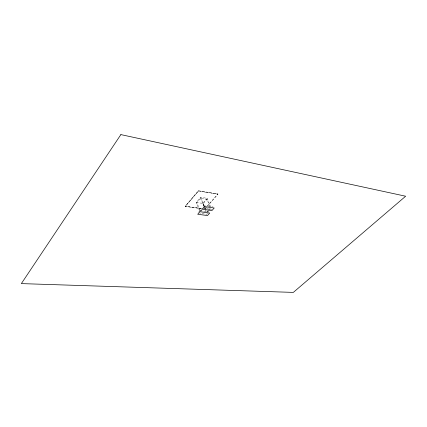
<?xml version="1.0" encoding="UTF-8"?>
<svg xmlns="http://www.w3.org/2000/svg" width="427" height="427" viewBox="0 0 427 427"><rect width="100%" height="100%" fill="white"/><g stroke="black" fill="none" stroke-linecap="round" stroke-linejoin="round"><path stroke-width="0.32" stroke-dasharray="2.13 1.6" d="M207.266 206.081L217.909 193.943L198.374 190.741L185.291 206.262L198.48 191.008L217.951 194.194L217.839 193.927M199.574 210.911L196.287 202.419L200.663 197.295L207.159 198.309L210.548 206.759M209.951 206.62L207.004 199.265L200.503 198.261L196.852 202.526L199.964 210.543M207.159 198.309L202.772 203.375L203.722 205.782M196.287 202.419L203.343 203.487L207.004 199.265M198.56 212.31L199.66 211.039M200.204 211.157L201.848 209.273M201.261 210.735L202.067 209.806M204.688 208.936L206.881 206.433M205.211 208.707L206.983 206.695M207.421 206.193L217.994 194.141L198.454 190.944L185.366 206.465L201.565 208.744M207.96 210.65L206.721 212.054L205.755 209.604M208.376 210.18L210.025 208.312M207.378 212.091L208.595 210.714M209 210.26L211.029 207.965M207.49 213.335L206.663 214.263L199.825 213.351M204.133 205.915L207.506 206.177M200.017 210.741L208.728 211.936M202.926 208.211L211.018 209.353L211.685 209.865M201.459 208.477L185.291 206.262L201.475 208.541M208.13 206.268L211.248 206.716M211.872 206.807L213.116 206.988M198.374 190.741L198.48 191.008M203.343 203.487L204.309 205.931M204.549 206.545L205.515 208.99M200.663 197.295L204.021 205.814M203.957 206.385L204.907 208.792M205.141 209.395L206.092 211.803M200.503 198.261L203.668 206.294"/><path stroke-width="0.64" d="M120.868 134.606L21.35 283.603L293.338 292.394L405.65 196.223L120.868 134.606M199.927 211.723L197.717 214.258L207.495 215.55L209.716 213.057L199.927 211.723M204.405 206.599L202.158 209.171L211.957 210.543L214.21 208.008L204.405 206.599"/></g></svg>
